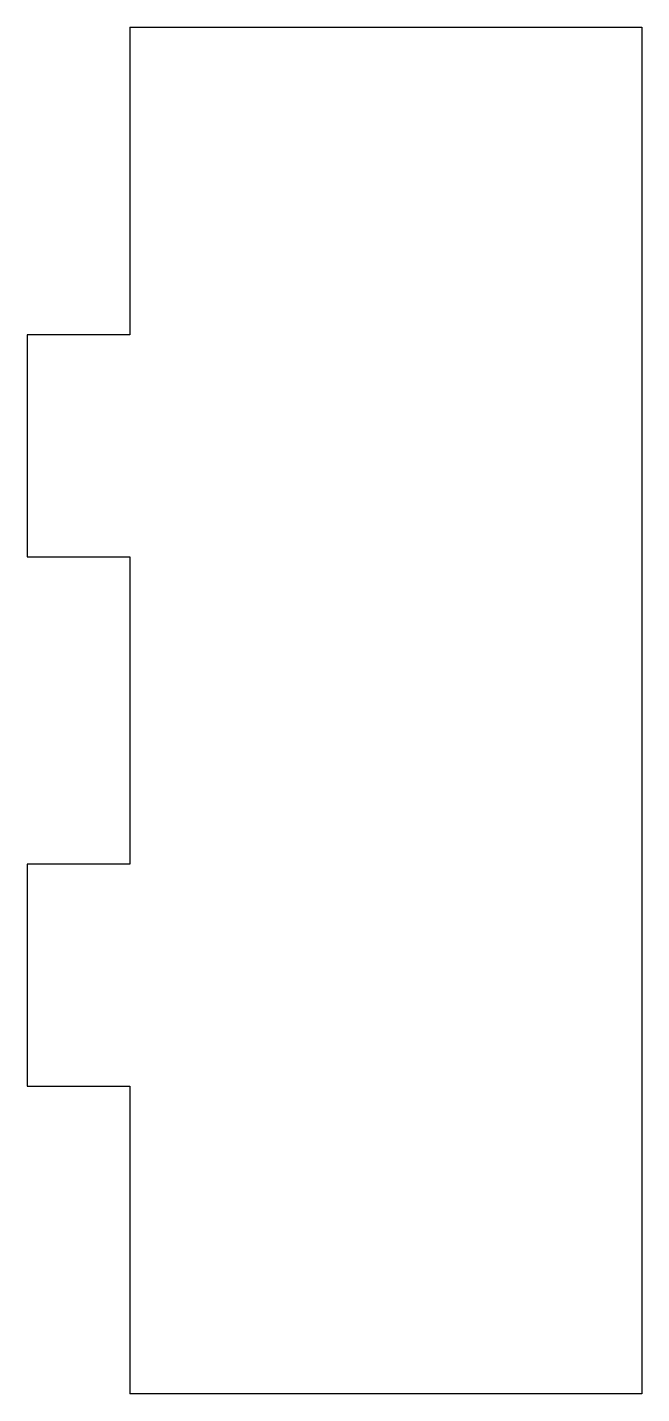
# Model space of a CAD drawing. Extents: x 23 to 41, y 0 to 40.
import ezdxf

# ---------------------------------------------------------------- set-up
doc = ezdxf.new("R2010")
doc.units = 0
doc.layers.add('Sketch001', color=7, linetype='CONTINUOUS')

msp = doc.modelspace()

# ---------------------------------------------------------------- linework, layer by layer
at = {"layer": 'Sketch001'}
for p, q in [((26, 40), (41, 40)), ((26, 40), (26, 31)), ((41, 40), (41, 0)), ((23, 31), (23, 24.5)), ((26, 31), (23, 31)), ((23, 24.5), (26, 24.5)), ((26, 24.5), (26, 15.5)), ((23, 15.5), (23, 9)), ((26, 15.5), (23, 15.5)), ((23, 9), (26, 9)), ((26, 9), (26, 0)), ((41, 0), (26, 0))]:
    msp.add_line(p, q, dxfattribs=at)

doc.saveas('drawing.dxf')
